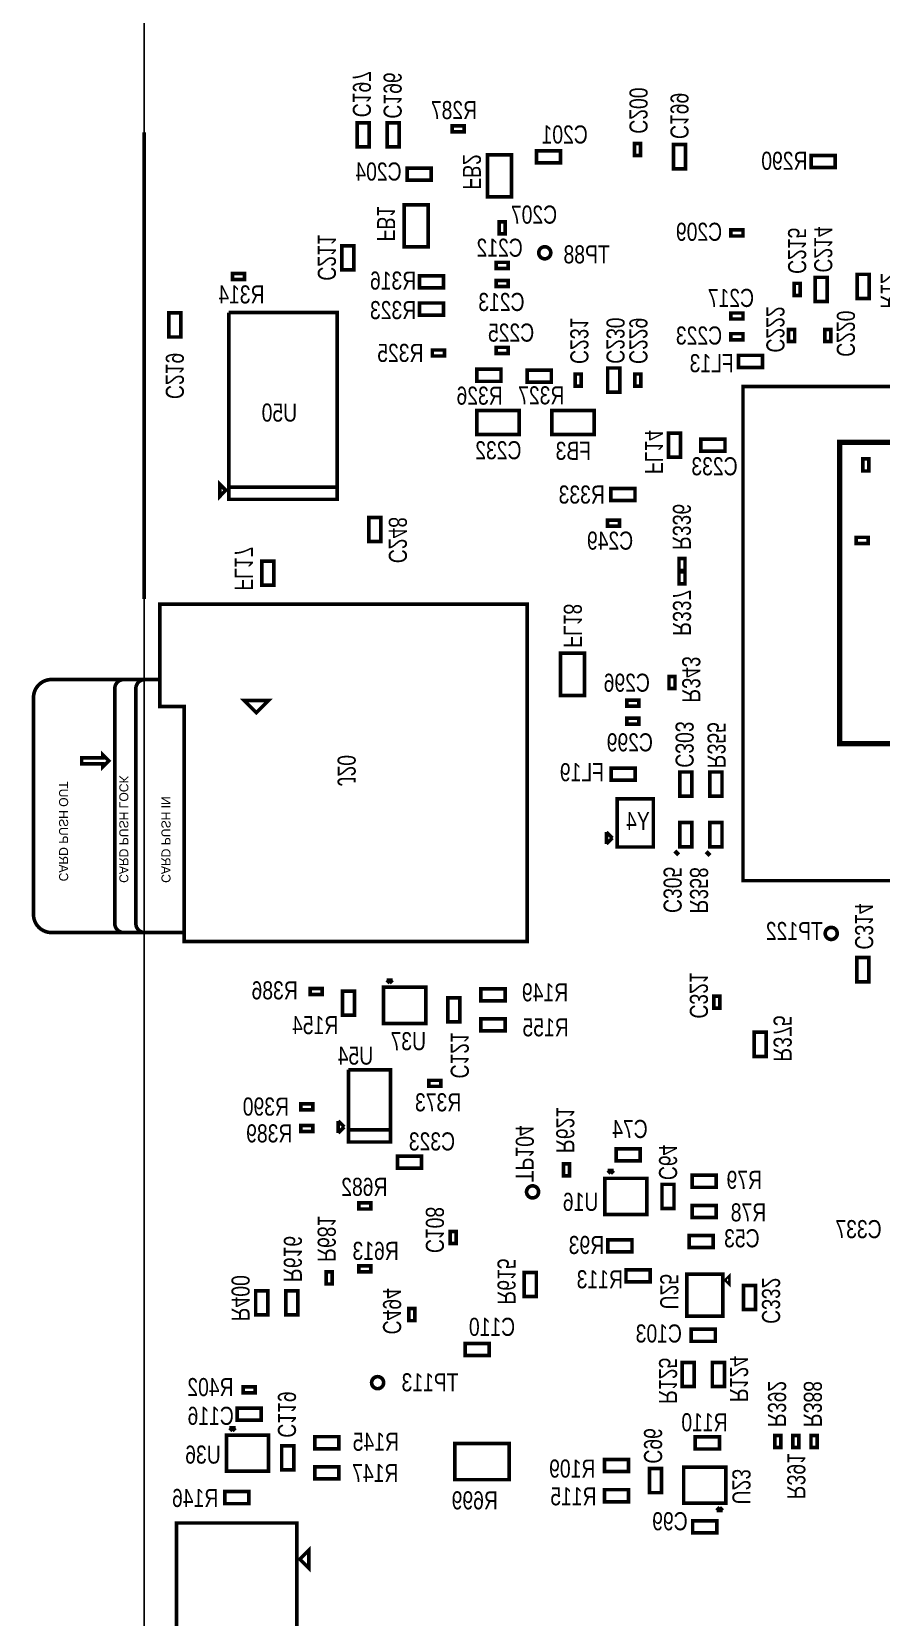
# Model space of a CAD drawing. Extents: x -446 to 3829, y -1404 to 6494.
# Drawn here: x -337 to 1074, y 2139 to 4771 of the extents above; entities that cross this region are included whole.
import ezdxf
from ezdxf.enums import TextEntityAlignment as Align

# ---------------------------------------------------------------- set-up
doc = ezdxf.new("R2010")
doc.units = 0
for name, color, linetype in [('BG_OUTLINE', 95, 'CONTINUOUS'), ('PG_ASSEMBLY_BOTTOM', 52, 'CONTINUOUS'), ('RD_ASSEMBLY_BOTTOM', 52, 'CONTINUOUS')]:
    doc.layers.add(name, color=color, linetype=linetype)

msp = doc.modelspace()

# ---------------------------------------------------------------- linework, layer by layer
at = {"layer": 'BG_OUTLINE'}
msp.add_lwpolyline([(-149.99, -150), (3196.46, -150), (3196.46, 5759.32), (-149.99, 5759.32)], close=True, dxfattribs=at)
at = {"layer": 'BG_OUTLINE', "const_width": 6}
msp.add_lwpolyline([(-149.99, 4603.9), (-149.99, 3828.9)], dxfattribs=at)
at = {"layer": 'PG_ASSEMBLY_BOTTOM'}
for points, const_width in [([(223.55, 4619.4), (223.55, 4579.4), (203.55, 4579.4), (203.55, 4619.4), (223.55, 4619.4)], 6), ([(253.55, 4579.4), (253.55, 4619.4), (273.55, 4619.4), (273.55, 4579.4), (253.55, 4579.4)], 6), ([(361.55, 4614.4), (381.55, 4614.4), (381.55, 4604.4), (361.55, 4604.4), (361.55, 4614.4)], 6), ([(674.08, 4585.26), (674.08, 4565.26), (664.08, 4565.26), (664.08, 4585.26), (674.08, 4585.26)], 6), ([(749.08, 4583.28), (749.08, 4543.28), (729.08, 4543.28), (729.08, 4583.28), (749.08, 4583.28)], 6), ([(420.17, 4496.4), (420.17, 4566.4), (460.17, 4566.4), (460.17, 4496.4), (420.17, 4496.4)], 6), ([(501.34, 4572.9), (541.34, 4572.9), (541.34, 4552.9), (501.34, 4552.9), (501.34, 4572.9)], 6), ([(997.6, 4545.43), (957.6, 4545.43), (957.6, 4565.43), (997.6, 4565.43), (997.6, 4545.43)], 6), ([(286.55, 4544.4), (326.55, 4544.4), (326.55, 4524.4), (286.55, 4524.4), (286.55, 4544.4)], 6), ([(281.78, 4413.45), (281.78, 4483.45), (321.78, 4483.45), (321.78, 4413.45), (281.78, 4413.45)], 6), ([(449.67, 4455.28), (449.67, 4435.28), (439.67, 4435.28), (439.67, 4455.28), (449.67, 4455.28)], 6), ([(844.43, 4431.61), (824.43, 4431.61), (824.43, 4441.61), (844.43, 4441.61), (844.43, 4431.61)], 6), ([(178.31, 4375.41), (178.31, 4415.41), (198.31, 4415.41), (198.31, 4375.41), (178.31, 4375.41)], 6), ([(-3.45, 4369.4), (16.55, 4369.4), (16.55, 4359.4), (-3.45, 4359.4), (-3.45, 4369.4)], 6), ([(434.67, 4387.87), (454.67, 4387.87), (454.67, 4377.87), (434.67, 4377.87), (434.67, 4387.87)], 6), ([(1054, 4368), (1054, 4328), (1034, 4328), (1034, 4368), (1054, 4368)], 6), ([(307.26, 4365.4), (347.26, 4365.4), (347.26, 4345.4), (307.26, 4345.4), (307.26, 4365.4)], 6), ([(434.67, 4357.87), (454.67, 4357.87), (454.67, 4347.87), (434.67, 4347.87), (434.67, 4357.87)], 6), ([(929.31, 4333.01), (929.31, 4353.01), (939.31, 4353.01), (939.31, 4333.01), (929.31, 4333.01)], 6), ([(984.31, 4363.01), (984.31, 4323.01), (964.31, 4323.01), (964.31, 4363.01), (984.31, 4363.01)], 6), ([(307.26, 4320.4), (347.26, 4320.4), (347.26, 4300.4), (307.26, 4300.4), (307.26, 4320.4)], 6), ([(-109.21, 4263.92), (-109.21, 4303.92), (-89.21, 4303.92), (-89.21, 4263.92), (-109.21, 4263.92)], 6), ([(170.49, 4014.47), (-9.51, 4014.47), (-9.51, 4304.47)], 6), ([(-9.51, 4304.47), (170.49, 4304.47), (170.49, 3994.47), (-9.51, 3994.47), (-9.51, 4014.47), (170.49, 4014.47)], 6), ([(844.43, 4293.82), (824.43, 4293.82), (824.43, 4303.82), (844.43, 4303.82), (844.43, 4293.82)], 6), ([(844.43, 4259.45), (824.43, 4259.45), (824.43, 4269.45), (844.43, 4269.45), (844.43, 4259.45)], 6), ([(920.25, 4256.44), (920.25, 4276.44), (930.25, 4276.44), (930.25, 4256.44), (920.25, 4256.44)], 6), ([(980.25, 4256.44), (980.25, 4276.44), (990.25, 4276.44), (990.25, 4256.44), (980.25, 4256.44)], 6), ([(328.55, 4242.4), (348.55, 4242.4), (348.55, 4232.4), (328.55, 4232.4), (328.55, 4242.4)], 6), ([(434.67, 4246.76), (454.67, 4246.76), (454.67, 4236.76), (434.67, 4236.76), (434.67, 4246.76)], 6), ([(402.55, 4210.4), (442.55, 4210.4), (442.55, 4190.4), (402.55, 4190.4), (402.55, 4210.4)], 6), ([(486.17, 4208.85), (526.17, 4208.85), (526.17, 4188.85), (486.17, 4188.85), (486.17, 4208.85)], 6), ([(619.71, 4172.52), (619.71, 4212.52), (639.71, 4212.52), (639.71, 4172.52), (619.71, 4172.52)], 6), ([(836.98, 4233.48), (876.98, 4233.48), (876.98, 4213.48), (836.98, 4213.48), (836.98, 4233.48)], 6), ([(565.65, 4182.52), (565.65, 4202.52), (575.65, 4202.52), (575.65, 4182.52), (565.65, 4182.52)], 6), ([(664.71, 4182.52), (664.71, 4202.52), (674.71, 4202.52), (674.71, 4182.52), (664.71, 4182.52)], 6), ([(844.45, 3361.56), (844.45, 4181.56), (1664.45, 4181.56), (1664.45, 3361.56), (844.45, 3361.56)], 6), ([(472.55, 4102.02), (402.55, 4102.02), (402.55, 4142.02), (472.55, 4142.02), (472.55, 4102.02)], 6), ([(597.15, 4102.02), (527.15, 4102.02), (527.15, 4142.02), (597.15, 4142.02), (597.15, 4102.02)], 6), ([(720.55, 4064.4), (720.55, 4104.4), (740.55, 4104.4), (740.55, 4064.4), (720.55, 4064.4)], 6), ([(814.55, 4074.4), (774.55, 4074.4), (774.55, 4094.4), (814.55, 4094.4), (814.55, 4074.4)], 6), ([(1482, 4089), (1482, 3589), (1005, 3589), (1005, 4089), (1482, 4089)], 9), ([(1053.45, 4061.57), (1053.45, 4041.56), (1043.45, 4041.56), (1043.45, 4061.57), (1053.45, 4061.57)], 6), ([(-14.51, 4009.47), (-24.51, 3999.47), (-24.51, 4019.47), (-14.51, 4009.47)], 6), ([(665.07, 3992.48), (625.07, 3992.48), (625.07, 4012.48), (665.07, 4012.48), (665.07, 3992.48)], 6), ([(223.19, 3924.46), (223.19, 3964.46), (243.19, 3964.46), (243.19, 3924.46), (223.19, 3924.46)], 6), ([(619.3, 3960.07), (639.3, 3960.07), (639.3, 3950.07), (619.3, 3950.07), (619.3, 3960.07)], 6), ([(1052.56, 3921.4), (1032.54, 3921.4), (1032.54, 3931.4), (1052.56, 3931.4), (1052.56, 3921.4)], 6), ([(748.13, 3896.31), (748.13, 3876.31), (738.13, 3876.31), (738.13, 3896.31), (748.13, 3896.31)], 6), ([(45.47, 3851.83), (45.47, 3891.83), (65.47, 3891.83), (65.47, 3851.83), (45.47, 3851.83)], 6), ([(738.13, 3854.27), (738.13, 3874.27), (748.13, 3874.27), (748.13, 3854.27), (738.13, 3854.27)], 6), ([(486.13, 3260.42), (486.13, 3820.42), (-123.87, 3820.42), (-123.87, 3650.42), (-83.87, 3650.42), (-83.87, 3260.42), (486.13, 3260.42)], 6), ([(581.2, 3739), (581.2, 3669), (541.2, 3669), (541.2, 3739), (581.2, 3739)], 6), ([(721.55, 3680.4), (721.55, 3700.4), (731.55, 3700.4), (731.55, 3680.4), (721.55, 3680.4)], 6), ([(36.13, 3640.42), (56.13, 3660.42), (16.13, 3660.42), (36.13, 3640.42)], 6), ([(671.49, 3651.14), (651.47, 3651.14), (651.47, 3661.14), (671.49, 3661.14), (671.49, 3651.14)], 6), ([(671.48, 3621.14), (651.48, 3621.14), (651.48, 3631.14), (671.48, 3631.14), (671.48, 3621.14)], 6), ([(-208.87, 3560.42), (-218.87, 3550.42), (-218.87, 3555.42), (-253.87, 3555.42), (-253.87, 3565.42), (-218.87, 3565.42), (-218.87, 3570.42), (-208.87, 3560.42)], 6), ([(625.55, 3548.4), (665.55, 3548.4), (665.55, 3528.4), (625.55, 3528.4), (625.55, 3548.4)], 6), ([(759.55, 3541.9), (759.55, 3501.9), (739.55, 3501.9), (739.55, 3541.9), (759.55, 3541.9)], 6), ([(789.55, 3501.9), (789.55, 3541.9), (809.55, 3541.9), (809.55, 3501.9), (789.55, 3501.9)], 6), ([(635.55, 3417.4), (635.55, 3497.4), (695.55, 3497.4), (695.55, 3417.4), (635.55, 3417.4)], 6), ([(739.55, 3417.9), (739.55, 3457.9), (759.55, 3457.9), (759.55, 3417.9), (739.55, 3417.9)], 6), ([(809.55, 3457.9), (809.55, 3417.9), (789.55, 3417.9), (789.55, 3457.9), (809.55, 3457.9)], 6), ([(617.55, 3422.4), (617.55, 3442.4)], 6), ([(617.55, 3442.4), (627.55, 3432.4)], 6), ([(627.55, 3432.4), (617.55, 3422.4)], 6), ([(737, 3410), (732, 3405)], 9), ([(789, 3409), (784, 3404)], 9), ([(1053.4, 3233.8), (1053.4, 3193.8), (1033.4, 3193.8), (1033.4, 3233.8), (1053.4, 3233.8)], 6), ([(145.64, 3172.54), (125.64, 3172.54), (125.64, 3182.54), (145.64, 3182.54), (145.64, 3172.54)], 6), ([(317.58, 3184.6), (317.58, 3124.6), (247.58, 3124.6), (247.58, 3184.6), (317.58, 3184.6)], 6), ([(252.58, 3196.6), (262.58, 3196.6)], 6), ([(257.58, 3191.6), (252.58, 3196.6)], 6), ([(262.58, 3196.6), (257.58, 3191.6)], 6), ([(409.24, 3182.08), (449.24, 3182.08), (449.24, 3162.08), (409.24, 3162.08), (409.24, 3182.08)], 6), ([(179.2, 3138.25), (179.2, 3178.25), (199.2, 3178.25), (199.2, 3138.25), (179.2, 3138.25)], 6), ([(354.24, 3127.08), (354.24, 3167.08), (374.24, 3167.08), (374.24, 3127.08), (354.24, 3127.08)], 6), ([(805.85, 3169.98), (805.85, 3149.98), (795.85, 3149.98), (795.85, 3169.98), (805.85, 3169.98)], 6), ([(409.24, 3132.08), (449.24, 3132.08), (449.24, 3112.08), (409.24, 3112.08), (409.24, 3132.08)], 6), ([(862.95, 3069.92), (862.95, 3109.92), (882.95, 3109.92), (882.95, 3069.92), (862.95, 3069.92)], 6), ([(189.2, 3047.76), (259.2, 3047.76), (259.2, 2927.76), (189.2, 2927.76), (189.2, 2947.76), (259.2, 2947.76)], 6), ([(259.2, 2947.76), (189.2, 2947.76), (189.2, 3047.76)], 6), ([(342.81, 3020.16), (322.81, 3020.16), (322.81, 3030.16), (342.81, 3030.16), (342.81, 3020.16)], 6), ([(109.95, 2991.36), (129.95, 2991.36), (129.95, 2981.36), (109.95, 2981.36), (109.95, 2991.36)], 6), ([(129.95, 2945.36), (109.95, 2945.36), (109.95, 2955.36), (129.95, 2955.36), (129.95, 2945.36)], 6), ([(172.2, 2942.76), (172.2, 2962.76)], 6), ([(172.2, 2962.76), (182.2, 2952.76)], 6), ([(182.2, 2952.76), (172.2, 2942.76)], 6), ([(270.73, 2904.23), (310.73, 2904.23), (310.73, 2884.23), (270.73, 2884.23), (270.73, 2904.23)], 6), ([(633.82, 2916.57), (673.82, 2916.57), (673.82, 2896.57), (633.82, 2896.57), (633.82, 2916.57)], 6), ([(546.25, 2871.68), (546.25, 2891.68), (556.25, 2891.68), (556.25, 2871.68), (546.25, 2871.68)], 6), ([(684.9, 2867.53), (684.9, 2807.53), (614.9, 2807.53), (614.9, 2867.53), (684.9, 2867.53)], 6), ([(619.9, 2880.53), (629.9, 2880.53)], 6), ([(624.9, 2875.53), (619.9, 2880.53)], 6), ([(629.9, 2880.53), (624.9, 2875.53)], 6), ([(759.9, 2872.53), (799.9, 2872.53), (799.9, 2852.53), (759.9, 2852.53), (759.9, 2872.53)], 6), ([(709.9, 2817.53), (709.9, 2857.53), (729.9, 2857.53), (729.9, 2817.53), (709.9, 2817.53)], 6), ([(206.38, 2826.6), (226.38, 2826.6), (226.38, 2816.6), (206.38, 2816.6), (206.38, 2826.6)], 6), ([(759.9, 2822.53), (799.9, 2822.53), (799.9, 2802.53), (759.9, 2802.53), (759.9, 2822.53)], 6), ([(368.3, 2779.16), (368.3, 2759.16), (358.3, 2759.16), (358.3, 2779.16), (368.3, 2779.16)], 6), ([(620.13, 2765.59), (660.13, 2765.59), (660.13, 2745.59), (620.13, 2745.59), (620.13, 2765.59)], 6), ([(794.9, 2752.53), (754.9, 2752.53), (754.9, 2772.53), (794.9, 2772.53), (794.9, 2752.53)], 6), ([(152.1, 2692.1), (152.1, 2712.1), (162.1, 2712.1), (162.1, 2692.1), (152.1, 2692.1)], 6), ([(226.38, 2712.1), (206.38, 2712.1), (206.38, 2722.1), (226.38, 2722.1), (226.38, 2712.1)], 6), ([(501.25, 2711.21), (501.25, 2671.21), (481.25, 2671.21), (481.25, 2711.21), (501.25, 2711.21)], 6), ([(690.13, 2695.59), (650.13, 2695.59), (650.13, 2715.59), (690.13, 2715.59), (690.13, 2695.59)], 6), ([(811.07, 2638.61), (751.07, 2638.61), (751.07, 2708.61), (811.07, 2708.61), (811.07, 2638.61)], 6), ([(816.07, 2698.61), (821.07, 2703.61), (821.07, 2693.61), (816.07, 2698.61)], 6), ([(865.32, 2689.69), (865.32, 2649.69), (845.32, 2649.69), (845.32, 2689.69), (865.32, 2689.69)], 6), ([(35.09, 2640.95), (35.09, 2680.95), (55.09, 2680.95), (55.09, 2640.95), (35.09, 2640.95)], 6), ([(85.09, 2640.95), (85.09, 2680.95), (105.09, 2680.95), (105.09, 2640.95), (85.09, 2640.95)], 6), ([(299.41, 2651.21), (299.41, 2631.21), (289.41, 2631.21), (289.41, 2651.21), (299.41, 2651.21)], 6), ([(758.55, 2616.95), (798.55, 2616.95), (798.55, 2596.95), (758.55, 2596.95), (758.55, 2616.95)], 6), ([(423.07, 2573.34), (383.07, 2573.34), (383.07, 2593.34), (423.07, 2593.34), (423.07, 2573.34)], 6), ([(763.55, 2561.95), (763.55, 2521.95), (743.55, 2521.95), (743.55, 2561.95), (763.55, 2561.95)], 6), ([(813.55, 2561.95), (813.55, 2521.95), (793.55, 2521.95), (793.55, 2561.95), (813.55, 2561.95)], 6), ([(34.27, 2511.23), (14.27, 2511.23), (14.27, 2521.23), (34.27, 2521.23), (34.27, 2511.23)], 6), ([(4.27, 2486.23), (44.27, 2486.23), (44.27, 2466.23), (4.27, 2466.23), (4.27, 2486.23)], 6), ([(-8.37, 2453.23), (1.63, 2453.23)], 6), ([(-3.37, 2448.23), (-8.37, 2453.23)], 6), ([(1.63, 2453.23), (-3.37, 2448.23)], 6), ([(56.63, 2441.23), (56.63, 2381.23), (-13.37, 2381.23), (-13.37, 2441.23), (56.63, 2441.23)], 6), ([(78.29, 2383.71), (78.29, 2423.71), (98.29, 2423.71), (98.29, 2383.71), (78.29, 2383.71)], 6), ([(133.29, 2438.71), (173.29, 2438.71), (173.29, 2418.71), (133.29, 2418.71), (133.29, 2438.71)], 6), ([(456.09, 2367.32), (366.09, 2367.32), (366.09, 2427.32), (456.09, 2427.32), (456.09, 2367.32)], 6), ([(805.22, 2418.24), (765.22, 2418.24), (765.22, 2438.24), (805.22, 2438.24), (805.22, 2418.24)], 6), ([(907.42, 2440.76), (907.42, 2420.76), (897.42, 2420.76), (897.42, 2440.76), (907.42, 2440.76)], 6), ([(937.42, 2440.76), (937.42, 2420.76), (927.42, 2420.76), (927.42, 2440.76), (937.42, 2440.76)], 6), ([(957.42, 2420.76), (957.42, 2440.76), (967.42, 2440.76), (967.42, 2420.76), (957.42, 2420.76)], 6), ([(654.23, 2380.76), (614.23, 2380.76), (614.23, 2400.76), (654.23, 2400.76), (654.23, 2380.76)], 6), ([(133.29, 2388.71), (173.29, 2388.71), (173.29, 2368.71), (133.29, 2368.71), (133.29, 2388.71)], 6), ([(709.23, 2385.76), (709.23, 2345.76), (689.23, 2345.76), (689.23, 2385.76), (709.23, 2385.76)], 6), ([(745.89, 2328.24), (745.89, 2388.24), (815.89, 2388.24), (815.89, 2328.24), (745.89, 2328.24)], 6), ([(-16.22, 2347.47), (23.78, 2347.47), (23.78, 2327.47), (-16.22, 2327.47), (-16.22, 2347.47)], 6), ([(654.23, 2330.76), (614.23, 2330.76), (614.23, 2350.76), (654.23, 2350.76), (654.23, 2330.76)], 6), ([(800.89, 2316.24), (805.89, 2321.24)], 6), ([(810.89, 2316.24), (800.89, 2316.24)], 6), ([(805.89, 2321.24), (810.89, 2316.24)], 6), ([(-96.45, 2295.4), (-96.45, 1775.4), (103.55, 1775.4), (103.55, 2295.4), (-96.45, 2295.4)], 6), ([(800.89, 2279.2), (760.89, 2279.2), (760.89, 2299.2), (800.89, 2299.2), (800.89, 2279.2)], 6), ([(108.55, 2235.4), (123.55, 2250.4), (123.55, 2220.4), (108.55, 2235.4)], 6)]:
    msp.add_lwpolyline(points, dxfattribs=dict(at, const_width=const_width))
at = {"layer": 'PG_ASSEMBLY_BOTTOM', "const_width": 6}
for points in [[(525.21, 4403.73, 1), (505.21, 4403.73, 1), (525.21, 4403.73)], [(-83.87, 3275.42), (-148.87, 3275.42, -0.414214), (-163.87, 3290.42), (-163.87, 3680.42, -0.414214), (-148.87, 3695.42), (-133.87, 3695.42), (-183.87, 3695.42, 0.414214), (-198.87, 3680.42), (-198.87, 3290.42, 0.414214), (-183.87, 3275.42), (-118.87, 3275.42), (-303.87, 3275.42, -0.414214), (-333.87, 3305.42), (-333.87, 3665.42, -0.414214), (-303.87, 3695.42), (-123.87, 3695.42)], [(1001, 3274, 1), (981, 3274, 1), (1001, 3274)], [(505, 2845, 1), (485, 2845, 1), (505, 2845)], [(247.67, 2528.36, 1), (227.67, 2528.36, 1), (247.67, 2528.36)]]:
    msp.add_lwpolyline(points, format="xyb", dxfattribs=at)

# ---------------------------------------------------------------- texts
at = {"layer": 'PG_ASSEMBLY_BOTTOM', "text_generation_flag": 2}
for s, p in [('CARD PUSH LOCK', (-191.37, 3357.92)), ('CARD PUSH OUT', (-291.37, 3360.42)), ('CARD PUSH IN', (-121.37, 3357.92))]:
    msp.add_text(s, height=15, rotation=270, dxfattribs=at).set_placement(p)
at = {"layer": 'RD_ASSEMBLY_BOTTOM', "text_generation_flag": 2, "width": 0.8}
for s, p in [('C197', (196.45, 4628.6)), ('C196', (247.55, 4626.4)), ('C199', (723.98, 4592.48)), ('FB2', (379.17, 4508.4)), ('FB1', (236.78, 4422.45)), ('C211', (138.31, 4357.41)), ('C214', (962.69, 4370.99)), ('R12', (1073, 4311)), ('C230', (617.71, 4219.52)), ('C219', (-114.21, 4160.92)), ('FL14', (681.55, 4036.4)), ('C248', (256.19, 3888.46)), ('FL17', (0.47, 3842.83)), ('FL18', (546.8, 3748)), ('C303', (732.45, 3549.1)), ('R355', (785.55, 3547.9)), ('J20', (171.13, 3518.42)), ('C305', (712.55, 3307.9)), ('R358', (756.45, 3307.1)), ('C314', (1030.6, 3247.2)), ('R375', (895.25, 3061.18)), ('C121', (359, 3033.2)), ('TP104', (467, 2861)), ('C64', (704.9, 2864.53)), ('R616', (81.81, 2695.23)), ('R615', (436.75, 2657.79)), ('R400', (-5.01, 2630.04)), ('U25', (707, 2650)), ('C332', (876, 2626)), ('R125', (705, 2493)), ('R124', (823, 2496)), ('C119', (72, 2437)), ('C96', (680.01, 2393.92)), ('U23', (826.89, 2326.24))]:
    msp.add_text(s, height=30, rotation=270, dxfattribs=at).set_placement(p)
for s, p in [('C200', (655.92, 4639.7)), ('C215', (919.31, 4407.01)), ('C231', (557.65, 4257.52)), ('C229', (655.71, 4257.52)), ('C222', (883.25, 4276.44)), ('C220', (1000.25, 4269.44)), ('R336', (727.87, 3948.69)), ('R337', (728.13, 3806.27)), ('R343', (743.55, 3695.4)), ('C321', (756.15, 3171.02)), ('R621', (534.25, 2947.68)), ('C108', (317.7, 2781.84)), ('R681', (138.1, 2767.1)), ('C494', (246.59, 2646.79)), ('R392', (885.98, 2492.96)), ('R388', (945.42, 2492.76)), ('R391', (917.98, 2372.96))]:
    msp.add_text(s, height=30, rotation=270, dxfattribs=at).set_placement(p, align=Align.CENTER)
for s, p in [('R287', (364.45, 4625.6)), ('C207', (497.38, 4452.07)), ('C209', (771.43, 4423.61)), ('C212', (440.33, 4397.13)), ('R314', (11.45, 4319.6)), ('C217', (824.43, 4313.82)), ('C213', (443.33, 4307.13)), ('C225', (459.33, 4256.24)), ('C223', (771.43, 4251.45)), ('R325', (275.45, 4222.6)), ('U50', (74.51, 4123.53)), ('C249', (623.7, 3910.93)), ('C296', (651.48, 3675.14)), ('C299', (656.48, 3576.14)), ('R386', (66.64, 3164.54)), ('U54', (200.8, 3056.24)), ('R390', (52.05, 2971.64)), ('R373', (338.13, 2978.7)), ('R389', (57.71, 2927.12)), ('R682', (215.62, 2838.4)), ('C337', (1036.35, 2768.2)), ('R613', (234.38, 2732.1)), ('R402', (-40, 2506)), ('R699', (399, 2318))]:
    msp.add_text(s, height=30, dxfattribs=at).set_placement(p, align=Align.CENTER)
for s, p in [('C201', (586.66, 4585.1)), ('C204', (277.45, 4523.6)), ('R290', (951.6, 4541.43)), ('TP88', (623.07, 4386.11)), ('R316', (301.74, 4342.6)), ('R323', (301.74, 4293.6)), ('FL13', (829.02, 4205.52)), ('R326', (445.45, 4151.6)), ('R327', (547.83, 4152.15)), ('C232', (476.55, 4061.02)), ('FB3', (592.15, 4060.02)), ('C233', (835.55, 4034.4)), ('R333', (615.07, 3987.48)), ('FL19', (613.45, 3526.6)), ('Y4', (689.6, 3445.55)), ('TP122', (977, 3263)), ('R149', (554, 3161.2)), ('R154', (172.3, 3106.8)), ('R155', (555, 3103.2)), ('U37', (318, 3080.2)), ('C74', (686.18, 2934.43)), ('C323', (366.27, 2913.77)), ('R79', (876, 2850)), ('U16', (604.18, 2813.49)), ('R78', (883, 2796)), ('R93', (613.93, 2741.89)), ('C53', (872, 2753)), ('R113', (645, 2685)), ('C110', (466, 2606)), ('C103', (743, 2595)), ('TP113', (372, 2514)), ('C116', (-1.23, 2458.29)), ('R110', (818.85, 2447.62)), ('U36', (-23, 2394)), ('R145', (273.05, 2415.33)), ('R109', (599.23, 2370.76)), ('R147', (272.05, 2363.33)), ('R146', (-27, 2322)), ('R115', (601.23, 2324.76)), ('C99', (752.54, 2283.34))]:
    msp.add_text(s, height=30, dxfattribs=at).set_placement(p)

doc.saveas('drawing.dxf')
